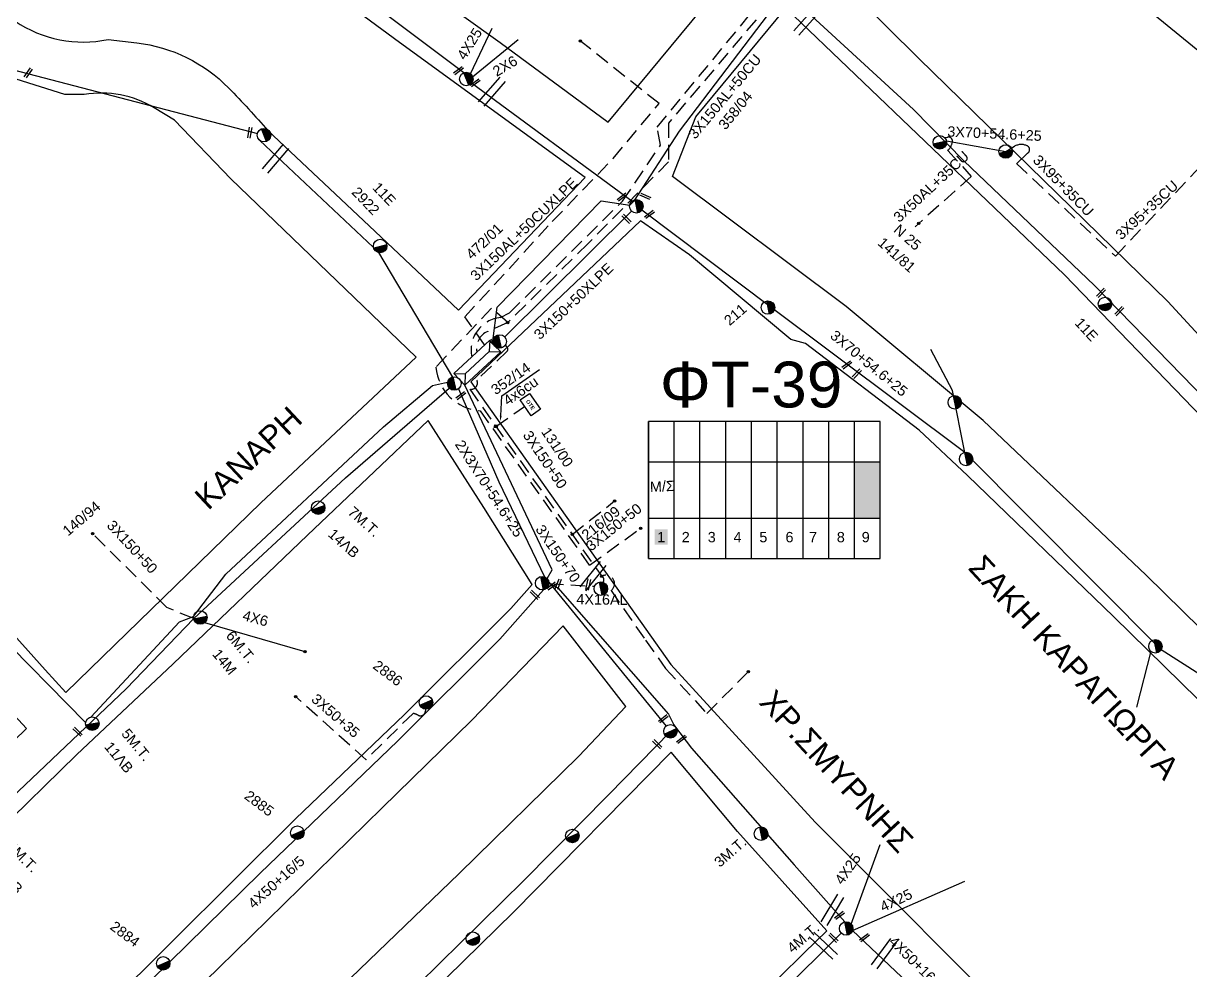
# Model space of a CAD drawing. Header units: millimetres. Extents: x 6950 to 9601, y 853 to 1951.
# Drawn here: x 7651.9 to 7855.8, y 1029.9 to 1195.4 of the extents above; entities that cross this region are included whole.
import ezdxf
from ezdxf import colors
from ezdxf.entities.mleader import LeaderData, LeaderLine
from ezdxf.enums import TextEntityAlignment as Align
from ezdxf.math import Vec2, Vec3

# ---------------------------------------------------------------- set-up
doc = ezdxf.new("R2010")
doc.units = ezdxf.units.MM
doc.linetypes.add('DASHED', pattern=[19.05, 12.7, -6.35])
for name, color, linetype in [('Pillar OTE', 7, 'Continuous'), ('Άγνωστα', 7, 'Continuous'), ('Ασφαλειοκιβώτια Χ.Τ 9 αναχωρήσεων', 7, 'Continuous'), ('Γυμνά εναέρια ΧΤ  4Χ50+16 AL', 7, 'Continuous'), ('Γυμνά εναέρια ΧΤ και ΦΟΠ (3Φ)   4x50+16AL', 7, 'Continuous'), ('Καλώδια ΧΤ   3x150AL+50CU', 7, 'DASHED'), ('Καλώδια ΧΤ   3x95+35 CU', 7, 'DASHED'), ('Μηχανική τομή', 7, 'Continuous'), ('Στύλος ΦΜ', 7, 'Continuous'), ('Στύλος ΦΜ @ 1', 7, 'Continuous'), ('Συνδέσεις', 7, 'Continuous'), ('Συνεστραμμένα ΧΤ   3x70+54.6+25 AL', 7, 'SYN_LINE'), ('Τομή', 7, 'Continuous'), ('Υποσταθμός εναέριος 2 στύλων', 7, 'Continuous'), ('Υποσταθμός πόλεως', 7, 'Continuous'), ('Υπόβαθρο ΔΕΗ', 7, 'Continuous'), ('Υπόγεια καλώδια Παροχών ΧΤ   4x16AL', 7, 'DASHED'), ('Υπόγεια καλώδια Παροχών ΧΤ   4x25', 7, 'DASHED'), ('Υπόγεια καλώδια Παροχών ΧΤ   4x50AL', 7, 'DASHED'), ('Υπόγεια καλώδια Παροχών ΧΤ   4x6', 7, 'DASHED')]:
    doc.layers.add(name, color=color, linetype=linetype)
doc.styles.add('arial', font='ARIAL.TTF')
doc.styles.get("Standard").update_dxf_attribs({"font": 'ARIAL.TTF'})
doc.linetypes.add('SYN_LINE', pattern='A,0.5,-0.0001,["/\\/\\/\\/",Standard,S=0.1,R=0,X=0,Y=-0.05],-0.25', length=0.7501)

# ---------------------------------------------------------------- blocks, each defined once
blk = doc.blocks.new('ΤΟΜΗ')
at = {"layer": 'Τομή', "ltscale": 40}
for p, q in [((-5.68, 0), (5.68, 0)), ((5.68, -2.33), (-5.68, -2.33))]:
    blk.add_line(p, q, dxfattribs=at)
blk = doc.blocks.new('ΜΗΧΑΝΙΚΗ ΤΟΜΗ')
at = {"layer": 'Μηχανική τομή', "ltscale": 40}
for p, q in [((-1.89, 0.78), (1.89, 0.78)), ((1.89, 0), (-1.89, 0))]:
    blk.add_line(p, q, dxfattribs=at)
blk = doc.blocks.new('ΥΠΑΡΧΩΝ ΤΣΙΜΕΝΤΕΝΙΟΣ ΣΤΥΛΟΣ')
at = {"layer": 'Στύλος ΦΜ'}
blk.add_hatch(color=7, dxfattribs=at).paths.add_polyline_path([(-1.29, -2.28, 0.574793), (2.62, 0, 0.268822), (1.3, 2.27)])
at = {"layer": 'Στύλος ΦΜ', "color": 7}
blk.add_line((-1.29, -2.28), (1.3, 2.27), dxfattribs=at)
blk.add_circle((0, 0), 2.62, dxfattribs=at)
at = {"layer": 'Στύλος ΦΜ', "flags": 4}
for tag, p in [('ΑΡΙΘΜΟΣ', (-4.68, 8.05)), ('ΤΥΠΟΣ', (-4.91, 3.03))]:
    blk.add_attdef(tag, p, '', height=4, dxfattribs=at)
blk = doc.blocks.new('ΥΠΟΣΤΑΘΜΟΣ ΕΝΑΕΡΙΟΣ ΕΠΙ 2 ΣΤΥΛΩΝ')
at = {"layer": 'Υποσταθμός εναέριος 2 στύλων', "linetype": 'Continuous'}
for points in [[(-11.97, -2.11, 0.574793), (-8.45, -0.07, 0.268822), (-9.64, 1.98)], [(9.68, -2.15, 0.574793), (13.19, -0.1, 0.268822), (12.01, 1.95)]]:
    blk.add_hatch(color=256, dxfattribs=at).paths.add_polyline_path(points)
for p, q in [((-11.97, -2.11), (-9.64, 1.98)), ((9.68, -2.15), (12.01, 1.95))]:
    blk.add_line(p, q, dxfattribs=at)
for centre in [(-10.81, -0.07), (10.84, -0.1)]:
    blk.add_circle(centre, 2.36, dxfattribs=at)
at = {"layer": 'Υποσταθμός πόλεως', "linetype": 'Continuous', "ltscale": 40}
blk.add_lwpolyline([(-8.57, 2.82), (8.57, 2.82), (8.57, -2.82), (-8.57, -2.82)], close=True, dxfattribs=at)
for points in [[(-5.75, 0), (-8.57, 2.82)], [(-8.57, -2.82), (-5.75, 0)], [(-5.75, 0), (5.75, 0)], [(5.75, 0), (8.57, 2.82)], [(8.57, -2.82), (5.75, 0)]]:
    blk.add_lwpolyline(points, dxfattribs=at)
at = {"layer": 'Υποσταθμός εναέριος 2 στύλων', "ltscale": 40, "flags": 1}
for tag, p in [('ΜΕΤΑΣΧΗΜΑΤΙΣΜΟΣ', (14.09, 2.51)), ('ΙΣΧΥΣ', (14.07, -0.28)), ('ΑΡΙΘΜΟΣ', (14.19, -3))]:
    blk.add_attdef(tag, p, '', height=1.8, dxfattribs=at)
blk = doc.blocks.new('ΑΣΦΑΛΕΙΟΚΙΒΩΤΙΟ ΥΠΟΣΤΑΘΜΟΥ 9 ΑΝΑΧΩΡΗΣΕΩΝ')
at = {"layer": 'Ασφαλειοκιβώτια Χ.Τ 9 αναχωρήσεων', "ltscale": 40}
for p, q in [((-23.8, 40.36), (24.02, 40.36)), ((-9.72, 40.36), (-9.72, -40.64)), ((9.94, 40.36), (9.94, -40.64)), ((-23.8, 31.36), (24.02, 31.36)), ((-23.8, 22.36), (24.02, 22.36)), ((-23.8, 13.36), (24.02, 13.36)), ((-23.8, 4.36), (24.02, 4.36)), ((-23.8, -4.64), (24.02, -4.64)), ((-23.8, -13.64), (24.02, -13.64)), ((-23.8, -22.64), (24.02, -22.64)), ((-23.8, -31.64), (24.02, -31.64))]:
    blk.add_line(p, q, dxfattribs=at)
at = {"layer": 'Ασφαλειοκιβώτια Χ.Τ 9 αναχωρήσεων'}
blk.add_lwpolyline([(-23.8, -40.64), (24.02, -40.64), (24.02, 40.36), (-23.8, 40.36)], close=True, dxfattribs=at)
for s, p in [('1', (-18.12, 37.3)), ('2', (-18.12, 28.73)), ('3', (-18.12, 19.66)), ('4', (-18.12, 10.64)), ('5', (-18.12, 1.63)), ('6', (-18.12, -7.51)), ('7', (-18.12, -15.75)), ('8', (-18.12, -25.44)), ('9', (-18.12, -34.13))]:
    blk.add_text(s, height=3.6, rotation=270, dxfattribs=at).set_placement(p)
at = {"layer": 'Ασφαλειοκιβώτια Χ.Τ 9 αναχωρήσεων', "ltscale": 40}
for tag, height, p in [('ΟΝΟΜΑ', 5, (-0.16, 44.31)), ('ΚΕΙΜΕΝΟ 1', 2, (17.06, 35.59)), ('ΚΕΙΜΕΝΟ 2', 2, (17.06, 26.88)), ('ΚΕΙΜΕΝΟ 3', 2, (17.06, 17.69)), ('ΚΕΙΜΕΝΟ 4', 2, (17.06, 8.71)), ('ΚΕΙΜΕΝΟ 5', 2, (17.06, -0.13)), ('ΚΕΙΜΕΝΟ 6', 2, (17.06, -9.05)), ('ΚΕΙΜΕΝΟ 7', 2, (17.06, -18.13)), ('ΚΕΙΜΕΝΟ 8', 2, (17.06, -26.85)), ('ΚΕΙΜΕΝΟ 9', 2, (17.06, -35.99)), ('ΣΧ', 2, (-0.1, -42.64))]:
    blk.add_attdef(tag, text='', height=height, dxfattribs=at).set_placement(p, align=Align.MIDDLE_CENTER)
blk = doc.blocks.new('_ΣΥΝΔΕΣΗ')
at = {"layer": 'Συνδέσεις', "linetype": 'SYN_LINE', "ltscale": 40}
blk.add_hatch(color=256, dxfattribs=at).paths.add_polyline_path([(0.5, -0.01, 1), (-0.5, -0.01, 1)])
at = {"layer": 'Συνδέσεις'}
blk.add_circle((0, -0.01), 0.5, dxfattribs=at)
blk = doc.blocks.new('PILLAR ΟΤΕ')
at = {"layer": 'Pillar OTE', "ltscale": 40}
blk.add_lwpolyline([(-3.31, 2.02), (3.39, 2.02), (3.39, -1.99), (-3.31, -1.99)], close=True, dxfattribs=at)
at = {"layer": 'Pillar OTE', "insert": (-1.81, 0.71), "char_height": 1.3575, "width": 109.961, "attachment_point": 1}
blk.add_mtext('{\\fArial|b1|i0|c161|p34;OTE}', dxfattribs=at)
blk = doc.blocks.new('TSONTA XT1')
at = {"ltscale": 40}
h = blk.add_hatch(color=256, dxfattribs=at)
h.dxf.hatch_style = 1
h.paths.add_polyline_path([(595.96, 2487.66), (597.07, 2488.77), (595.96, 2489.87), (594.85, 2488.77)])
blk.add_lwpolyline([(594.85, 2488.77), (595.96, 2489.87), (597.07, 2488.77), (595.96, 2487.66)], close=True, dxfattribs=at)

msp = doc.modelspace()

# ---------------------------------------------------------------- hatches: boundary and pattern name
at = {"layer": 'Ασφαλειοκιβώτια Χ.Τ 9 αναχωρήσεων', "ltscale": 40}
for color, points in [(62, [(7797.11, 1108.9), (7801.61, 1108.9), (7801.61, 1118.73), (7797.11, 1118.73)]), (30, [(7797.11, 1108.9), (7801.61, 1108.9), (7801.61, 1118.73), (7797.11, 1118.73)]), (2, [(7762.19, 1104.25), (7764.49, 1104.25), (7764.49, 1106.96), (7762.19, 1106.96)]), (173, [(7762.19, 1104.25), (7764.49, 1104.25), (7764.49, 1106.96), (7762.19, 1106.96)]), (6, [(7762.19, 1104.25), (7764.49, 1104.25), (7764.49, 1106.96), (7762.19, 1106.96)]), (27, [(7762.19, 1104.25), (7764.49, 1104.25), (7764.49, 1106.96), (7762.19, 1106.96)]), (85, [(7762.19, 1104.25), (7764.49, 1104.25), (7764.49, 1106.96), (7762.19, 1106.96)]), (151, [(7762.19, 1104.25), (7764.49, 1104.25), (7764.49, 1106.96), (7762.19, 1106.96)])]:
    msp.add_hatch(color=color, dxfattribs=at).paths.add_polyline_path(points)

# ---------------------------------------------------------------- linework, layer by layer
at = {"layer": 'Άγνωστα', "color": 2, "linetype": 'DASHED', "ltscale": 0.2}
for points in [[(7845.31, 1271.97), (7827.12, 1250.53), (7816.56, 1238.47), (7815.71, 1238.39, 0.076168), (7812.91, 1237.69, 0.355659), (7811.09, 1234.28), (7782.73, 1202.53, 0.323937), (7782.36, 1198.9), (7764.62, 1177.92), (7764.62, 1171.18), (7750.53, 1156.85), (7736.54, 1143.09), (7733.03, 1141.54, 0.347027), (7731.13, 1137.94, 0.833066)], [(7736.54, 1143.09), (7733.69, 1145.58), (7723.97, 1135.27, 0.366127), (7731.71, 1127.66), (7750.79, 1100.68), (7759.73, 1107.13)]]:
    msp.add_lwpolyline(points, format="xyb", dxfattribs=at)
at = {"layer": 'Άγνωστα', "color": 30}
msp.add_lwpolyline([(7758.23, 1164.29), (7730.21, 1184.89)], dxfattribs=at)
at = {"layer": 'Άγνωστα', "color": 6, "linetype": 'DASHED', "ltscale": 0.2}
for points in [[(7812.8, 1175.44), (7813.38, 1175.5, -0.512168), (7814.2, 1174.61, -0.148559), (7813.41, 1173.17), (7817.5, 1168.61), (7807.67, 1159.82)], [(7722.17, 1075.52), (7722.16, 1075.23, -0.565462), (7720.86, 1074.49, 0.08994), (7719.99, 1074.79), (7711.79, 1066.71), (7699.49, 1077.73)]]:
    msp.add_lwpolyline(points, format="xyb", dxfattribs=at)
at = {"layer": 'Άγνωστα', "color": 6}
for points in [[(7813.15, 1174.83), (7823.51, 1172.97)], [(7743.44, 1098.34), (7744.28, 1099.9), (7729.02, 1132.13)], [(7652.06, 1006.39), (7693.27, 1046.9), (7717.32, 1069.98), (7735.16, 1087.77), (7742.79, 1096.41)], [(7765.57, 1072.78), (7765.66, 1072.61), (7768.61, 1068.75), (7786.58, 1048.33), (7795.42, 1038.36)]]:
    msp.add_lwpolyline(points, dxfattribs=at)
at = {"layer": 'Άγνωστα', "color": 30, "linetype": 'DASHED', "ltscale": 0.2}
for points in [[(7736.06, 1139.06, -0.473635), (7736.46, 1138.08), (7731.14, 1133.03, -0.599275), (7729.9, 1131.42), (7729.9, 1131.42), (7752.95, 1098.75, -0.50608), (7753.17, 1097.71)], [(7752.95, 1098.75, -0.953282), (7754.57, 1096.25), (7760.6, 1087.6), (7764.1, 1082.65), (7771.3, 1074.79), (7778.7, 1082.23)]]:
    msp.add_lwpolyline(points, format="xyb", dxfattribs=at)
at = {"layer": 'Άγνωστα', "color": 151}
for points in [[(7727.94, 1131.51), (7734.97, 1115.23), (7742.93, 1098.68), (7743.43, 1098.07)], [(7672.79, 980.75), (7694.36, 1002.44), (7720.95, 1027.47), (7739.3, 1045.54), (7754.21, 1060.61), (7764.95, 1071.66)]]:
    msp.add_lwpolyline(points, dxfattribs=at)
at = {"layer": 'Άγνωστα', "color": 30, "linetype": 'DASHED', "ltscale": 0.2}
msp.add_lwpolyline([(7747.79, 1106.07), (7755.19, 1111.91)], dxfattribs=at)
at = {"layer": 'Άγνωστα', "color": 62, "linetype": 'DASHED', "ltscale": 0.2}
msp.add_lwpolyline([(7681.68, 1091.35), (7677.01, 1093.3), (7664, 1106.23)], dxfattribs=at)
at = {"layer": 'Άγνωστα', "color": 5}
msp.add_lwpolyline([(7794.79, 1036.41), (7773.16, 1014.9), (7748.68, 990.57), (7726.04, 971.26), (7700.42, 949.24), (7679.23, 929.36), (7651.98, 904.58)], dxfattribs=at)
at = {"layer": 'Γυμνά εναέρια ΧΤ  4Χ50+16 AL', "color": 27, "linetype": 'Continuous', "ltscale": 20}
msp.add_lwpolyline([(7758.7, 1164.39), (7766.51, 1176.5), (7766.51, 1176.5), (7784.14, 1199.7), (7784.14, 1199.7), (7815.23, 1235.04), (7838.53, 1261.92), (7846.38, 1270.86)], dxfattribs=at)
at = {"layer": 'Γυμνά εναέρια ΧΤ και ΦΟΠ (3Φ)   4x50+16AL', "color": 173, "ltscale": 40}
msp.add_lwpolyline([(7601.65, 1138.27), (7624.17, 1114.13), (7646.62, 1089.65), (7662.8, 1073.19)], dxfattribs=at)
at = {"layer": 'Γυμνά εναέρια ΧΤ και ΦΟΠ (3Φ)   4x50+16AL', "color": 62, "ltscale": 40}
msp.add_lwpolyline([(7796.77, 1036.85), (7823.57, 1011.46), (7831.56, 1003.14), (7848.04, 987.22)], dxfattribs=at)
at = {"layer": 'Καλώδια ΧΤ   3x150AL+50CU', "color": 62, "ltscale": 0.2}
msp.add_lwpolyline([(7730.24, 1137.11, -0.442473), (7735.25, 1143.97), (7736.85, 1144.78), (7756.6, 1164.31), (7763.21, 1174.05), (7762.64, 1177.23), (7781.14, 1199.7), (7785.8, 1203.17), (7806.12, 1225.71), (7812.53, 1233.66), (7812.53, 1234.99), (7813.61, 1236.41)], format="xyb", dxfattribs=at)
at = {"layer": 'Καλώδια ΧΤ   3x150AL+50CU', "color": 27, "ltscale": 0.2}
msp.add_lwpolyline([(7732.48, 1139.2), (7729.03, 1144.06), (7744.32, 1160.74), (7754.95, 1171.76), (7762.96, 1181.34), (7749.22, 1192.27)], dxfattribs=at)
at = {"layer": 'Καλώδια ΧΤ   3x95+35 CU', "color": 6, "ltscale": 0.2}
msp.add_lwpolyline([(7823.51, 1172.97), (7825.04, 1173.87, -0.253654), (7827.29, 1173.94, -0.618103), (7827.29, 1172.65), (7825.41, 1170.85), (7842.66, 1154.7)], format="xyb", dxfattribs=at)
msp.add_lwpolyline([(7842.66, 1154.7), (7857.72, 1170.61)], dxfattribs=at)
at = {"layer": 'Συνεστραμμένα ΧΤ   3x70+54.6+25 AL', "color": 6, "ltscale": 20}
msp.add_lwpolyline([(7728.86, 1186.72), (7713.74, 1198.06), (7696.85, 1211.97), (7671.65, 1231.21), (7646.18, 1248.49), (7612.12, 1267.02), (7604.83, 1269.72), (7600.56, 1271.83)], dxfattribs=at)
at = {"layer": 'Συνεστραμμένα ΧΤ   3x70+54.6+25 AL', "color": 6, "linetype": 'SYN_LINE', "ltscale": 20}
for points in [[(7897.12, 1095.11), (7867.29, 1120.5), (7839, 1149.53), (7816.19, 1171.34), (7807.38, 1180.28), (7786.06, 1199.97)], [(7743.94, 1097.45), (7745.28, 1096.75), (7764.62, 1074.69), (7765.57, 1072.78)]]:
    msp.add_lwpolyline(points, dxfattribs=at)
at = {"layer": 'Συνεστραμμένα ΧΤ   3x70+54.6+25 AL', "color": 6, "linetype": 'SYN_LINE', "ltscale": 10}
for points in [[(7730.03, 1186.54), (7733.8, 1194.53)], [(7730.39, 1186.04), (7738.33, 1192.53)]]:
    msp.add_lwpolyline(points, dxfattribs=at)
at = {"layer": 'Συνεστραμμένα ΧΤ   3x70+54.6+25 AL', "color": 1, "linetype": 'SYN_LINE', "ltscale": 20}
msp.add_lwpolyline([(7618.3, 1165.06), (7650.22, 1187.24), (7692.81, 1176.12)], dxfattribs=at)
at = {"layer": 'Συνεστραμμένα ΧΤ   3x70+54.6+25 AL', "color": 154, "linetype": 'SYN_LINE', "ltscale": 20}
msp.add_lwpolyline([(7726.92, 1133.57), (7714, 1155.3), (7693.21, 1174.9)], dxfattribs=at)
at = {"layer": 'Συνεστραμμένα ΧΤ   3x70+54.6+25 AL', "color": 27, "linetype": 'SYN_LINE', "ltscale": 20}
msp.add_lwpolyline([(7733.95, 1139.81), (7734.71, 1145.75), (7752.86, 1164.36), (7757.84, 1163.58), (7758.7, 1164.39)], dxfattribs=at)
at = {"layer": 'Συνεστραμμένα ΧΤ   3x70+54.6+25 AL', "color": 30, "linetype": 'SYN_LINE', "ltscale": 20}
for points in [[(7736, 1140.58), (7758.16, 1162.57)], [(7895, 1041.89), (7877.66, 1068.65), (7850.65, 1085.88), (7816.36, 1120.4), (7782.54, 1145.72), (7759.94, 1162.69)]]:
    msp.add_lwpolyline(points, dxfattribs=at)
at = {"layer": 'Συνεστραμμένα ΧΤ   3x70+54.6+25 AL', "color": 30, "linetype": 'SYN_LINE', "ltscale": 10}
msp.add_lwpolyline([(7816.36, 1120.4), (7814.2, 1131.19), (7810.44, 1138.37)], dxfattribs=at)
at = {"layer": 'Συνεστραμμένα ΧΤ   3x70+54.6+25 AL', "color": 62, "linetype": 'SYN_LINE', "ltscale": 20}
for points in [[(7624.52, 1036.74), (7648.7, 1058.95), (7669.87, 1079.11), (7681.68, 1091.35), (7708.21, 1115.93), (7726.33, 1131.63)], [(7683.59, 1090.66), (7701.09, 1085.62)], [(7796.77, 1036.85), (7816.38, 1045.47)]]:
    msp.add_lwpolyline(points, dxfattribs=at)
at = {"layer": 'Συνεστραμμένα ΧΤ   3x70+54.6+25 AL', "color": 173, "linetype": 'SYN_LINE', "ltscale": 20}
msp.add_lwpolyline([(7663.74, 1074.15), (7679.22, 1090.78), (7681.67, 1091.74), (7687.27, 1099.15), (7714.83, 1124.88), (7723.42, 1132.07), (7726.04, 1132.68)], dxfattribs=at)
at = {"layer": 'Συνεστραμμένα ΧΤ   3x70+54.6+25 AL', "color": 151, "linetype": 'SYN_LINE', "ltscale": 20}
msp.add_lwpolyline([(7743.43, 1098.07), (7759.82, 1077.91), (7764.2, 1072.58)], dxfattribs=at)
at = {"layer": 'Συνεστραμμένα ΧΤ   3x70+54.6+25 AL', "color": 30, "linetype": 'SYN_LINE', "ltscale": 12}
msp.add_lwpolyline([(7848.83, 1085.67), (7846.38, 1075.9)], dxfattribs=at)
at = {"layer": 'Συνεστραμμένα ΧΤ   3x70+54.6+25 AL', "color": 62, "linetype": 'SYN_LINE', "ltscale": 15}
msp.add_lwpolyline([(7796.54, 1037.98), (7801.61, 1051.87)], dxfattribs=at)
at = {"layer": 'Υπόβαθρο ΔΕΗ'}
for points in [[(7803.72, 1237.92), (7728.58, 1279.32), (7652.08, 1322.62), (7616.19, 1272.75), (7659.03, 1247.19), (7681.82, 1231.77), (7707.79, 1211.67), (7735.21, 1192.01), (7754.06, 1178.11), (7794.15, 1226.48), (7803.72, 1237.92)], [(7791.7, 1205.75), (7808.3, 1224.93), (7810.69, 1227.76), (7847.31, 1198.64), (7900.65, 1155.1), (7927.68, 1132.79), (7949.99, 1113.39), (7924.65, 1080.99), (7889.13, 1108.82), (7871.59, 1125.32), (7851.8, 1146.75), (7808.31, 1189.19), (7791.7, 1205.75)], [(7901.35, 1047.54), (7883.19, 1065.47), (7870.23, 1077.14), (7848.06, 1098.96), (7819.58, 1125.97), (7795.62, 1145.9), (7765.31, 1168.61), (7769.38, 1179.01), (7785.12, 1198.03), (7833.77, 1151.41), (7861.06, 1123.12), (7865.42, 1118.37), (7881.4, 1104.42), (7897.11, 1092.16), (7917.01, 1076.67), (7923.1, 1071.71), (7901.35, 1047.54)], [(7641.88, 1066.65), (7641.88, 1065.2), (7643.41, 1063.36), (7652.47, 1072.14), (7642.75, 1082.66), (7642.32, 1084.6), (7612.42, 1115.38), (7596.13, 1132.02), (7586.44, 1122.48), (7610.36, 1098.01), (7632.51, 1075.74), (7641.88, 1066.65)], [(7654.67, 1011.85), (7677.92, 1034.95), (7699.48, 1056.36), (7718.49, 1074.59), (7737.05, 1093.13), (7740.78, 1097.34), (7732.35, 1110.8), (7722.64, 1125.98), (7701.56, 1105.93), (7678.08, 1083.48), (7661.21, 1067.54), (7647.12, 1053.84), (7642.18, 1048.98), (7640.92, 1048.71), (7632.15, 1039.82), (7641.17, 1028.8), (7641.86, 1026.46), (7654.67, 1011.85)], [(7660.14, 1004.76), (7670.97, 991.82), (7696.52, 1016.42), (7728.06, 1046.82), (7748.94, 1067.32), (7757.17, 1076.01), (7746.23, 1090.07), (7730.23, 1073.53), (7714.6, 1058.29), (7686.05, 1030.37), (7668.78, 1013.54), (7660.14, 1004.76)], [(7792.29, 1036.83), (7776.68, 1054.19), (7765.09, 1068.02), (7737.54, 1040.08), (7717.16, 1020.11), (7695.44, 999.87), (7678.23, 983.19), (7702.78, 954.46), (7749, 994.16), (7788.32, 1032.97), (7792.29, 1036.83)]]:
    msp.add_lwpolyline(points, dxfattribs=at)
for points in [[(7727.95, 1145.26), (7750.04, 1168.44), (7717.6, 1192.03), (7699.98, 1205.07), (7678.1, 1222), (7654.36, 1239.21), (7630.64, 1209.82), (7644.39, 1200.64), (7645.29, 1199.21), (7650.49, 1195.72, 0.201497), (7666.72, 1192.54), (7671.75, 1191.95, -0.17151), (7687.78, 1184.07, -0.015537), (7694.65, 1176.61), (7712.32, 1160), (7727.95, 1145.26)], [(7659.35, 1078.44), (7693.4, 1111.56), (7720.53, 1137.02), (7688.14, 1168.2), (7678.31, 1178.43), (7674.75, 1180.6, 0.181788), (7662.58, 1182.9), (7659.2, 1182.9), (7650.68, 1185.58), (7617.7, 1152.69), (7602.64, 1138.77), (7632.32, 1108.48), (7655.75, 1082.41), (7659.35, 1078.44)], [(7854.12, 994.4), (7889.6, 1034.1), (7894.94, 1040.17), (7874.77, 1059.92), (7842.41, 1091.68), (7816.86, 1116.36), (7808.4, 1124.3), (7788.53, 1139.42), (7785.99, 1140.14), (7768.3, 1154.91), (7759.7, 1160.86), (7730.07, 1132.73), (7765, 1083.37), (7765, 1083.37), (7790.25, 1055.81), (7827.88, 1018.04), (7852.05, 995.56), (7853.51, 994.28, 0.487375), (7854.12, 994.4, -0.398431)]]:
    msp.add_lwpolyline(points, format="xyb", dxfattribs=at)
at = {"layer": 'Υπόγεια καλώδια Παροχών ΧΤ   4x16AL', "color": 6, "ltscale": 0.2}
msp.add_lwpolyline([(7743.73, 1097.47), (7751.7, 1097)], dxfattribs=at)
at = {"layer": 'Υπόγεια καλώδια Παροχών ΧΤ   4x6', "color": 30, "linetype": 'DASHED', "ltscale": 0.2}
msp.add_lwpolyline([(7734.46, 1124.95), (7739.46, 1128.44)], dxfattribs=at)

# ---------------------------------------------------------------- block references
at = {"layer": 'Pillar OTE', "xscale": 0.4999999999999999, "yscale": 0.4999999999999999, "zscale": 0.4999999999999999, "rotation": 305}
msp.add_blockref('PILLAR ΟΤΕ', (7740.44, 1128.77), dxfattribs=at)
at = {"layer": 'Ασφαλειοκιβώτια Χ.Τ 9 αναχωρήσεων', "xscale": 0.5, "yscale": 0.5, "zscale": 0.5, "rotation": 90}
msp.add_blockref('ΑΣΦΑΛΕΙΟΚΙΒΩΤΙΟ ΥΠΟΣΤΑΘΜΟΥ 9 ΑΝΑΧΩΡΗΣΕΩΝ', (7781.29, 1113.76), dxfattribs=at)
at = {"layer": 'Μηχανική τομή'}
for p, xscale, yscale, zscale, rotation in [((7652.62, 1186.81), 0.5, 0.5, 0.5, 235.1383027284685), ((7727.8, 1187.26), 0.4999999999999999, 0.4999999999999999, 0.4999999999999999, 217.0815828825905), ((7730.75, 1185.12), 0.4999999999999999, 0.4999999999999999, 0.4999999999999999, 217.0815828825905), ((7691.29, 1176.29), 0.4999999999999999, 0.4999999999999999, 0.4999999999999999, 259.9850068115292), ((7756.42, 1165.18), 0.4999999999999999, 0.4999999999999999, 0.4999999999999999, 217.0815828825905), ((7760.49, 1164.97), 0.4999999999999999, 0.4999999999999999, 0.4999999999999999, 335.5293394930489), ((7761.16, 1162.12), 0.4999999999999999, 0.4999999999999999, 0.4999999999999999, 217.0815828825905), ((7757.14, 1161.07), 0.4999999999999999, 0.4999999999999999, 0.4999999999999999, 316.0589841585902), ((7840.03, 1148.4), 0.4999999999999999, 0.4999999999999999, 0.4999999999999999, 226.279665520456), ((7843.2, 1145.23), 0.4999999999999999, 0.4999999999999999, 0.4999999999999999, 226.279665520456), ((7734.01, 1139.23), 0.4999999999999999, 0.4999999999999999, 0.4999999999999999, 316.0589841585902), ((7795.65, 1135.83), 0.4999999999999999, 0.4999999999999999, 0.4999999999999999, 217.0815828825905), ((7797.37, 1134.29), 0.4999999999999999, 0.4999999999999999, 0.4999999999999999, 226.279665520456), ((7728.24, 1130.48), 0.4999999999999999, 0.4999999999999999, 0.4999999999999999, 217.0815828825905), ((7744.09, 1097.2), 0.4999999999999999, 0.4999999999999999, 0.4999999999999999, 217.0815828825905), ((7745.17, 1097.44), 0.5, 0.5, 0.5, 249.1357683128025), ((7750.39, 1097.36), 0.5, 0.5, 0.5, 256.8566161331129), ((7741.11, 1095.38), 0.4999999999999999, 0.4999999999999999, 0.4999999999999999, 316.0589841585902), ((7763.59, 1074.01), 0.4999999999999999, 0.4999999999999999, 0.4999999999999999, 217.0815828825905), ((7661.27, 1071.45), 0.4999999999999999, 0.4999999999999999, 0.4999999999999999, 316.0589841585902), ((7766.78, 1070.43), 0.4999999999999999, 0.4999999999999999, 0.4999999999999999, 217.0815828825905), ((7762.51, 1069.28), 0.4999999999999999, 0.4999999999999999, 0.4999999999999999, 316.0589841585902), ((7794.34, 1039.66), 0.4999999999999999, 0.4999999999999999, 0.4999999999999999, 217.0815828825905), ((7793.28, 1035.45), 0.4999999999999999, 0.4999999999999999, 0.4999999999999999, 316.0589841585902), ((7798.73, 1035.79), 0.4999999999999999, 0.4999999999999999, 0.4999999999999999, 217.0815828825905)]:
    msp.add_blockref('ΜΗΧΑΝΙΚΗ ΤΟΜΗ', p, dxfattribs=dict(at, xscale=xscale, yscale=yscale, zscale=zscale, rotation=rotation))
at = {"layer": 'Στύλος ΦΜ @ 1', "ltscale": 40}
for p, xscale, yscale, zscale, rotation in [((7729.29, 1185.63), 0.449999999999818, 0.449999999999818, 0.449999999999818, 51.05471948774849), ((7693.95, 1175.82), 0.449999999999818, 0.449999999999818, 0.449999999999818, 51.05471948774849), ((7812, 1174.57), 0.449999999999818, 0.449999999999818, 0.449999999999818, 312.5970163603022), ((7823.51, 1172.97), 0.449999999999818, 0.449999999999818, 0.449999999999818, 312.5970163603022), ((7759, 1163.4), 0.4499999999998183, 0.4499999999998183, 0.4499999999998183, 41.01183998510068), ((7814.61, 1129.14), 0.4499999999998183, 0.4499999999998183, 0.4499999999998183, 41.01183998510068), ((7816.59, 1119.24), 0.4499999999998183, 0.4499999999998183, 0.4499999999998183, 41.01183998510068), ((7742.55, 1097.56), 0.4499999999998183, 0.4499999999998183, 0.4499999999998183, 41.01183998510068), ((7752.8, 1096.59), 0.4499999999998183, 0.4499999999998183, 0.4499999999998183, 41.01183998510068), ((7849.66, 1086.51), 0.4499999999998183, 0.4499999999998183, 0.4499999999998183, 41.01183998510068), ((7764.95, 1071.67), 0.4499999999998183, 0.4499999999998183, 0.4499999999998183, 323.0229810481194), ((7747.82, 1053.39), 0.4499999999998183, 0.4499999999998183, 0.4499999999998183, 323.0229810481194), ((7730.44, 1035.44), 0.4499999999998183, 0.4499999999998183, 0.4499999999998183, 323.0229810481194)]:
    msp.add_blockref('ΥΠΑΡΧΩΝ ΤΣΙΜΕΝΤΕΝΙΟΣ ΣΤΥΛΟΣ', p, dxfattribs=dict(at, xscale=xscale, yscale=yscale, zscale=zscale, rotation=rotation))
ref = msp.add_blockref('ΥΠΑΡΧΩΝ ΤΣΙΜΕΝΤΕΝΙΟΣ ΣΤΥΛΟΣ', (7714.26, 1156.45), dxfattribs=dict(at, xscale=0.449999999999818, yscale=0.449999999999818, zscale=0.449999999999818, rotation=313.7391243671373))
ref.add_attrib('ΤΥΠΟΣ', '11E', (7712.77, 1166.55), dxfattribs={"layer": 'Στύλος ΦΜ', "height": 1.8, "rotation": 313.7391, "flags": 4})
ref.add_attrib('ΑΡΙΘΜΟΣ', '2922', (7709.14, 1165.73), dxfattribs={"layer": 'Στύλος ΦΜ', "height": 1.8, "rotation": 313.7391, "flags": 4})
ref = msp.add_blockref('ΥΠΑΡΧΩΝ ΤΣΙΜΕΝΤΕΝΙΟΣ ΣΤΥΛΟΣ', (7840.86, 1146.33), dxfattribs=dict(at, xscale=0.449999999999818, yscale=0.449999999999818, zscale=0.449999999999818, rotation=312.5970163603022))
ref.add_attrib('ΑΡΙΘΜΟΣ', '11E', (7835.44, 1142.91), dxfattribs={"layer": 'Στύλος ΦΜ', "height": 1.8, "rotation": 312.597, "flags": 4})
ref = msp.add_blockref('ΥΠΑΡΧΩΝ ΤΣΙΜΕΝΤΕΝΙΟΣ ΣΤΥΛΟΣ', (7781.99, 1145.7), dxfattribs=dict(at, xscale=0.4499999999998183, yscale=0.4499999999998183, zscale=0.4499999999998183, rotation=41.01183998510068))
ref.add_attrib('ΤΥΠΟΣ', '211', (7775.28, 1142.43), dxfattribs={"layer": 'Στύλος ΦΜ', "height": 1.8, "rotation": 41.0118, "flags": 4})
ref = msp.add_blockref('ΥΠΑΡΧΩΝ ΤΣΙΜΕΝΤΕΝΙΟΣ ΣΤΥΛΟΣ', (7703.43, 1110.73), dxfattribs=dict(at, xscale=0.4499999999998179, yscale=0.4499999999998179, zscale=0.4499999999998179, rotation=318.3458073683838))
ref.add_attrib('ΤΥΠΟΣ', '14ΛΒ', (7705.01, 1105.89), dxfattribs={"layer": 'Στύλος ΦΜ', "height": 1.8, "rotation": 318.3458, "flags": 4})
ref.add_attrib('ΑΡΙΘΜΟΣ', '7M.T.', (7708.46, 1109.76), dxfattribs={"layer": 'Στύλος ΦΜ', "height": 1.8, "rotation": 318.3458, "flags": 4})
ref = msp.add_blockref('ΥΠΑΡΧΩΝ ΤΣΙΜΕΝΤΕΝΙΟΣ ΣΤΥΛΟΣ', (7682.83, 1091.56), dxfattribs=dict(at, xscale=0.4499999999998179, yscale=0.4499999999998179, zscale=0.4499999999998179, rotation=309.8477279634161))
ref.add_attrib('ΤΥΠΟΣ', '14M', (7684.82, 1085.1), dxfattribs={"layer": 'Στύλος ΦΜ', "height": 1.8, "rotation": 309.8477, "flags": 4})
ref.add_attrib('ΑΡΙΘΜΟΣ', '6M.T.', (7687.2, 1088.31), dxfattribs={"layer": 'Στύλος ΦΜ', "height": 1.8, "rotation": 309.8477, "flags": 4})
ref = msp.add_blockref('ΥΠΑΡΧΩΝ ΤΣΙΜΕΝΤΕΝΙΟΣ ΣΤΥΛΟΣ', (7722.25, 1076.7), dxfattribs=dict(at, xscale=0.4499999999998183, yscale=0.4499999999998183, zscale=0.4499999999998183, rotation=323.0229810481194))
ref.add_attrib('ΑΡΙΘΜΟΣ', '2886', (7712.81, 1082.8), dxfattribs={"layer": 'Στύλος ΦΜ', "height": 1.8, "rotation": 323.023, "flags": 4})
ref = msp.add_blockref('ΥΠΑΡΧΩΝ ΤΣΙΜΕΝΤΕΝΙΟΣ ΣΤΥΛΟΣ', (7663.97, 1073), dxfattribs=dict(at, xscale=0.4499999999998179, yscale=0.4499999999998179, zscale=0.4499999999998179, rotation=309.8477279634161))
ref.add_attrib('ΤΥΠΟΣ', '11ΛΒ', (7665.95, 1068.91), dxfattribs={"layer": 'Στύλος ΦΜ', "height": 1.8, "rotation": 309.8477, "flags": 4})
ref.add_attrib('ΑΡΙΘΜΟΣ', '5M.T.', (7668.94, 1071.2), dxfattribs={"layer": 'Στύλος ΦΜ', "height": 1.8, "rotation": 309.8477, "flags": 4})
ref = msp.add_blockref('ΥΠΑΡΧΩΝ ΤΣΙΜΕΝΤΕΝΙΟΣ ΣΤΥΛΟΣ', (7699.79, 1053.95), dxfattribs=dict(at, xscale=0.4499999999998183, yscale=0.4499999999998183, zscale=0.4499999999998183, rotation=323.0229810481194))
ref.add_attrib('ΑΡΙΘΜΟΣ', '2885', (7690.36, 1060.05), dxfattribs={"layer": 'Στύλος ΦΜ', "height": 1.8, "rotation": 323.023, "flags": 4})
ref = msp.add_blockref('ΥΠΑΡΧΩΝ ΤΣΙΜΕΝΤΕΝΙΟΣ ΣΤΥΛΟΣ', (7644.59, 1053.97), dxfattribs=dict(at, xscale=0.4499999999998179, yscale=0.4499999999998179, zscale=0.4499999999998179, rotation=315.8267841531289))
ref.add_attrib('ΤΥΠΟΣ', '14ΛΒ', (7646.33, 1047.37), dxfattribs={"layer": 'Στύλος ΦΜ', "height": 1.8, "rotation": 315.8268, "flags": 4})
ref.add_attrib('ΑΡΙΘΜΟΣ', '4M.T.', (7648.88, 1051.32), dxfattribs={"layer": 'Στύλος ΦΜ', "height": 1.8, "rotation": 315.8268, "flags": 4})
ref = msp.add_blockref('ΥΠΑΡΧΩΝ ΤΣΙΜΕΝΤΕΝΙΟΣ ΣΤΥΛΟΣ', (7780.78, 1053.78), dxfattribs=dict(at, xscale=0.4499999999998183, yscale=0.4499999999998183, zscale=0.4499999999998183, rotation=41.01183998510068))
ref.add_attrib('ΑΡΙΘΜΟΣ', '3M.T.', (7773.57, 1047.8), dxfattribs={"layer": 'Στύλος ΦΜ', "height": 1.8, "rotation": 41.0118, "flags": 4})
ref = msp.add_blockref('ΥΠΑΡΧΩΝ ΤΣΙΜΕΝΤΕΝΙΟΣ ΣΤΥΛΟΣ', (7676.36, 1031.12), dxfattribs=dict(at, xscale=0.4499999999998183, yscale=0.4499999999998183, zscale=0.4499999999998183, rotation=323.0229810481194))
ref.add_attrib('ΑΡΙΘΜΟΣ', '2884', (7666.92, 1037.23), dxfattribs={"layer": 'Στύλος ΦΜ', "height": 1.8, "rotation": 323.023, "flags": 4})
ref = msp.add_blockref('ΥΠΑΡΧΩΝ ΤΣΙΜΕΝΤΕΝΙΟΣ ΣΤΥΛΟΣ', (7795.65, 1037.21), dxfattribs=dict(at, xscale=0.4499999999998183, yscale=0.4499999999998183, zscale=0.4499999999998183, rotation=41.01183998510068))
ref.add_attrib('ΑΡΙΘΜΟΣ', '4M.T.', (7786.29, 1032.81), dxfattribs={"layer": 'Στύλος ΦΜ', "height": 1.8, "rotation": 41.0118, "flags": 4})
at = {"layer": 'Συνδέσεις', "xscale": 0.4, "yscale": 0.4, "zscale": 0.25}
for p in [(7749.22, 1192.27), (7808.33, 1160.41), (7736.54, 1143.09), (7755.19, 1111.91), (7759.73, 1107.13), (7664.02, 1106.22), (7747.79, 1106.07), (7752.95, 1098.75), (7701.11, 1085.61), (7778.57, 1082.1), (7699.49, 1077.73)]:
    msp.add_blockref('_ΣΥΝΔΕΣΗ', p, dxfattribs=at)
at = {"layer": 'Συνδέσεις', "xscale": 0.3075184835441075, "yscale": 0.3075184835441075, "zscale": 0.3075184835441075, "rotation": 305.1997563115437}
msp.add_blockref('TSONTA XT1', (7003.43, 833.54), dxfattribs=at)
at = {"layer": 'Τομή'}
for p, xscale, yscale, zscale, rotation in [((7788.4, 1196.18), 0.4999999999999991, 0.4999999999999991, 0.4999999999999991, 48.11792997971489), ((7733.32, 1183.8), 0.4999999999999992, 0.4999999999999992, 0.4999999999999992, 48.85229510039269), ((7695.54, 1172.09), 0.4999999999999994, 0.4999999999999994, 0.4999999999999994, 49.7407358975006), ((7751.89, 1098.41), 0.4999999999999994, 0.4999999999999994, 0.4999999999999994, 231.1633435906126), ((7792.74, 1040.8), 0.4999999999999993, 0.4999999999999993, 0.4999999999999993, 59.09222161411279), ((7791.24, 1033.79), 0.4999999999999993, 0.4999999999999993, 0.4999999999999993, 136.7952614508154), ((7801.75, 1033.17), 0.4999999999999993, 0.4999999999999993, 0.4999999999999993, 53.64894624204258)]:
    msp.add_blockref('ΤΟΜΗ', p, dxfattribs=dict(at, xscale=xscale, yscale=yscale, zscale=zscale, rotation=rotation))
at = {"layer": 'Υποσταθμός εναέριος 2 στύλων', "xscale": 0.4999999999999999, "yscale": 0.4999999999999999, "zscale": 0.4999999999999999, "rotation": 222.9082199309375}
msp.add_blockref('ΥΠΟΣΤΑΘΜΟΣ ΕΝΑΕΡΙΟΣ ΕΠΙ 2 ΣΤΥΛΩΝ', (7731.2, 1136.08), dxfattribs=at)

# ---------------------------------------------------------------- texts
at = {"ltscale": 40, "insert": (7763.09, 1136.25), "char_height": 8, "width": 46.4484, "attachment_point": 1, "style": 'arial'}
msp.add_mtext('ΦT-39', dxfattribs=at)
at = {"ltscale": 40, "char_height": 4, "width": 94.4586, "attachment_point": 1, "style": 'arial'}
for s, insert, rotation in [('ΚΑΝΑΡΗ', (7681.48, 1113.05), 43.1649), ('ΣΑΚΗ ΚΑΡΑΓΙΩΡΓΑ', (7819.68, 1102.84), 312.8035), ('XP.ΣMYPNHΣ', (7783.2, 1079.32), 312.8035)]:
    msp.add_mtext(s, dxfattribs=dict(at, insert=insert, rotation=rotation))
at = {"layer": 'Άγνωστα', "ltscale": 40, "char_height": 1.8, "width": 34.5395, "attachment_point": 1, "style": 'arial'}
for s, insert, rotation in [('2X6', (7733.68, 1187.53), 30.9129), ('\\pt1.8;358/04', (7773.17, 1177.74), 50.9617), ('3X70+54.6+25', (7813.36, 1177.39), 357.2576), ('3X50AL+35CU', (7803.7, 1161.78), 42.787), ('472/01', (7729.03, 1155.29), 43.657), ('\\pt1.8;N 25', (7804.97, 1160.41), 318.4429), ('\\pt1.8;141/81', (7802.2, 1158.13), 318.4429), ('3X150+50XLPE', (7740.9, 1141.27), 43.657), ('3X70+54.6+25', (7793.84, 1141.91), 320.5619), ('3X150+50', (7740.58, 1124.42), 303.9119), ('131/00', (7743.79, 1125), 303.9119), ('2X3X70+54.6+25', (7728.75, 1122.78), 303.0003), ('Μ/Σ', (7761.32, 1115.28), 2.5689), ('140/94', (7658.57, 1107.06), 40.3082), ('3X150+50', (7749.99, 1104.46), 38.5054), ('216/09', (7749.22, 1106.37), 38.5054), ('3X150+50', (7667.7, 1108.75), 312.7198), ('3X150+70', (7742.77, 1107.98), 304.5949), ('3X50+35', (7703.26, 1078.41), 318.9297), ('4X50+16/5', (7690.95, 1041.91), 41.8857)]:
    msp.add_mtext(s, dxfattribs=dict(at, insert=insert, rotation=rotation))
at = {"layer": 'Γυμνά εναέρια ΧΤ και ΦΟΠ (3Φ)   4x50+16AL', "ltscale": 40, "insert": (7804.22, 1036.05), "char_height": 1.8, "width": 34.5395, "attachment_point": 1, "rotation": 315.4401, "style": 'arial'}
msp.add_mtext('4X50+16AL', dxfattribs=at)
at = {"layer": 'Καλώδια ΧΤ   3x150AL+50CU', "ltscale": 0.2, "char_height": 1.8, "width": 34.5395, "attachment_point": 1, "style": 'arial'}
for s, insert, rotation in [('3X150AL+50CU', (7767.9, 1176.15), 50.1807), ('3X150AL+50CUXLPE', (7729.8, 1151.55), 43.657)]:
    msp.add_mtext(s, dxfattribs=dict(at, insert=insert, rotation=rotation))
at = {"layer": 'Καλώδια ΧΤ   3x95+35 CU', "ltscale": 0.2, "char_height": 1.8, "width": 34.5395, "attachment_point": 1, "style": 'arial'}
for insert, rotation in [((7829.4, 1172.57), 314.4256), ((7842.48, 1158.73), 42.787)]:
    msp.add_mtext('3X95+35CU', dxfattribs=dict(at, insert=insert, rotation=rotation))
at = {"layer": 'Υπόγεια καλώδια Παροχών ΧΤ   4x16AL', "ltscale": 0.2, "insert": (7748.53, 1095.65), "char_height": 1.8, "width": 34.5395, "attachment_point": 1, "rotation": 359.3516, "style": 'arial'}
msp.add_mtext('4X16AL', dxfattribs=at)
at = {"layer": 'Υπόγεια καλώδια Παροχών ΧΤ   4x25', "ltscale": 0.2, "char_height": 1.8, "width": 34.5395, "attachment_point": 1, "style": 'arial'}
for insert, rotation in [((7727.54, 1189.76), 58.2622), ((7793.5, 1045.76), 55.1338), ((7801.32, 1041.7), 25.4591)]:
    msp.add_mtext('4X25', dxfattribs=dict(at, insert=insert, rotation=rotation))
at = {"layer": 'Υπόγεια καλώδια Παροχών ΧΤ   4x50AL', "color": 7, "ltscale": 0.2, "char_height": 1.8, "attachment_point": 1, "rotation": 35}
for s, insert in [('352/14', (7733.39, 1131.83)), ('4x6cu', (7735.53, 1129.96))]:
    msp.add_mtext_dynamic_manual_height_columns(s, width=1.8, gutter_width=12.5, heights=[0.118], dxfattribs=dict(at, insert=insert))
at = {"layer": 'Υπόγεια καλώδια Παροχών ΧΤ   4x6', "ltscale": 40, "insert": (7690.55, 1092.87), "char_height": 1.8, "width": 34.5395, "attachment_point": 1, "rotation": 344.7828, "style": 'arial'}
msp.add_mtext('4X6', dxfattribs=at)

# ---------------------------------------------------------------- leaders
at = {"layer": 'Υπόβαθρο ΔΕΗ'}
ml = msp.add_multileader_mtext('Standard', dxfattribs=at)
ml.set_content('', color=256)
ml.set_leader_properties()
ml.build(insert=Vec2(0, 0))
ml.multileader.update_dxf_attribs({"arrow_head_size": 1})
ctx = ml.context
ctx.base_point, ctx.arrow_head_size, ctx.plane_origin, ctx.plane_x_axis, ctx.plane_y_axis = Vec3(7742.08, 1134.89), 1, Vec3(7735.24, 1125.79), Vec3(0.819152, 0.573576), Vec3(-0.573576, 0.819152)
notes = []
notes.append((ctx, [(0, (1, 1, 0), (7735.53, 1130.3), (0.819152, 0.573576), 8, [(0, [(7735.24, 1125.79)], 0, [])])]))
ctx.mtext.insert, ctx.mtext.text_direction, ctx.mtext.rotation, ctx.mtext.flow_direction = Vec3(7742.57, 1137.68), Vec3(0.819152, 0.573576), 0.610865, 5
for ctx, leaders in notes:
    for number, flags, end, landing, length, lines in leaders:
        leader = LeaderData()
        leader.index, (leader.has_last_leader_line, leader.has_dogleg_vector, leader.attachment_direction) = number, flags
        leader.last_leader_point, leader.dogleg_vector, leader.dogleg_length = Vec3(end), Vec3(landing), length
        for number, points, colour, breaks in lines:
            line = LeaderLine()
            line.index, line.vertices, line.color, line.breaks = number, Vec3.list(points), colors.encode_raw_color(colour), breaks
            leader.lines.append(line)
        ctx.leaders.append(leader)

doc.saveas('drawing.dxf')
